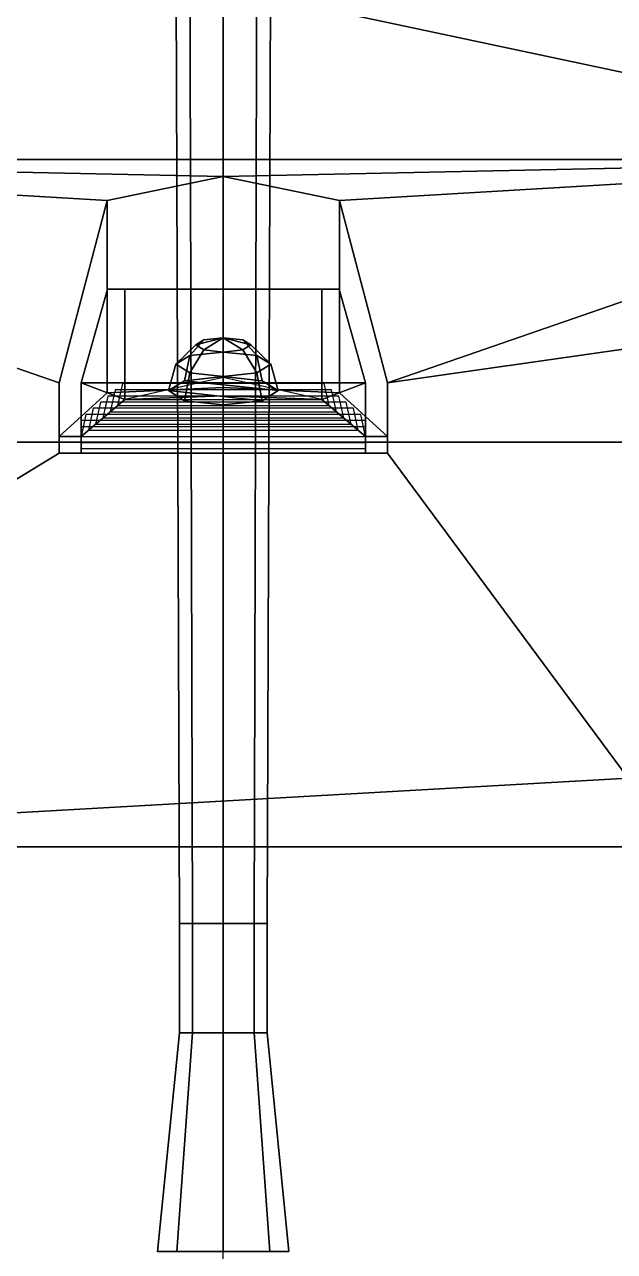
# Model space of a CAD drawing. Header units: millimetres. Extents: x -1.1 to 1.1, y -2.7 to 10.7.
# Drawn here: x -0.182 to 0.357, y -2.72 to -1.598 of the extents above; entities that cross this region are included whole.
import ezdxf

# ---------------------------------------------------------------- set-up
doc = ezdxf.new("R2010")
doc.units = ezdxf.units.MM
doc.layers.add('gun', color=1, linetype='Continuous')
doc.layers.add('reference', color=9, linetype='Continuous')

msp = doc.modelspace()

# ---------------------------------------------------------------- linework, layer by layer
for points in [[(-0.74, -1.98, 0.51), (-0.74, 2.17, 0.51), (0.74, 2.17, 0.51), (0.74, -1.98, 0.51)], [(-0.09, -1.41, 1.25), (0.74, -1.7214, 1.25), (0.81, -1.14, 1.25), (-0.09, -1.13, 1.25)], [(-0.16, -1.53, 1.25), (0.74, -1.7214, 1.25), (0.74, -1.7214, 1.25), (-0.09, -1.41, 1.25)], [(-0.56, -1.53, 1.25), (-0.74, -1.7214, 1.25), (0.74, -1.7214, 1.25), (-0.16, -1.53, 1.25)], [(-0.74, -1.7214, 1.25), (-0.74, -2.35, 0.85), (-0.15, -1.99, 1.0791), (-0.15, -1.9257, 1.12)], [(-0.15, -1.9257, 1.12), (-0.1061, -1.759, 1.2261), (-0.74, -1.7214, 1.25)], [(-0.1061, -1.759, 1.2261), (0, -1.7371, 1.24), (-0.74, -1.7214, 1.25)], [(0, -1.7371, 1.24), (0.74, -1.7214, 1.25), (-0.74, -1.7214, 1.25)], [(0.1061, -1.759, 1.2261), (0.74, -1.7214, 1.25), (0, -1.7371, 1.24)], [(0.15, -1.9257, 1.12), (0.74, -1.7214, 1.25), (0.1061, -1.759, 1.2261)], [(0.37, -1.8943, 1.14), (0.74, -1.7214, 1.25), (0.74, -1.7214, 1.25), (0.15, -1.9257, 1.12)], [(-0.1061, -1.9349, 1.2261), (0, -1.93, 1.24), (0, -1.7371, 1.24), (-0.1061, -1.759, 1.2261)], [(0, -1.93, 1.24), (0.1061, -1.9349, 1.2261), (0.1061, -1.759, 1.2261), (0, -1.7371, 1.24)], [(-0.15, -1.9747, 1.12), (-0.1061, -1.9349, 1.2261), (-0.1061, -1.759, 1.2261), (-0.15, -1.9257, 1.12)], [(0.1061, -1.9349, 1.2261), (0.15, -1.9747, 1.12), (0.15, -1.9257, 1.12), (0.1061, -1.759, 1.2261)], [(-0.1058, -1.84, 1.1745), (-0.09, -1.84, 1.21), (-0.09, -1.9409, 1.21), (-0.13, -1.9257, 1.12)], [(0.13, -1.9257, 1.12), (0.1058, -1.84, 1.1745), (-0.1058, -1.84, 1.1745), (-0.13, -1.9257, 1.12)], [(0.1058, -1.84, 1.1745), (0.09, -1.84, 1.21), (-0.09, -1.84, 1.21), (-0.1058, -1.84, 1.1745)], [(-0.09, -1.84, 1.21), (0, -1.84, 1.22), (0, -1.9375, 1.22), (-0.09, -1.9409, 1.21)], [(0.09, -1.84, 1.21), (0, -1.84, 1.22), (0, -1.84, 1.22), (-0.09, -1.84, 1.21)], [(0, -1.84, 1.22), (0.09, -1.84, 1.21), (0.09, -1.9409, 1.21), (0, -1.9375, 1.22)], [(0.09, -1.84, 1.21), (0.1058, -1.84, 1.1745), (0.13, -1.9257, 1.12), (0.09, -1.9409, 1.21)], [(-0.0177, -1.8865, 1.1776), (-0.0306, -1.9009, 1.1948), (0, -1.8976, 1.2071), (0, -1.8846, 1.1846)], [(0, -1.8846, 1.1588), (-0.0177, -1.8957, 1.1434), (-0.025, -1.8911, 1.1605), (0, -1.8846, 1.1588)], [(0, -1.8846, 1.1588), (-0.025, -1.8911, 1.1605), (-0.0177, -1.8865, 1.1776), (0, -1.8846, 1.1588)], [(0, -1.8846, 1.1588), (0, -1.8976, 1.1363), (-0.0177, -1.8957, 1.1434), (0, -1.8846, 1.1588)], [(0, -1.8846, 1.1588), (-0.0177, -1.8865, 1.1776), (0, -1.8846, 1.1846), (0, -1.8846, 1.1588)], [(0, -1.8846, 1.1588), (0.025, -1.8911, 1.1605), (0.0177, -1.8957, 1.1434), (0, -1.8846, 1.1588)], [(0, -1.8846, 1.1588), (0.0177, -1.8957, 1.1434), (0, -1.8976, 1.1363), (0, -1.8846, 1.1588)], [(0, -1.8846, 1.1588), (0, -1.8846, 1.1846), (0.0177, -1.8865, 1.1776), (0, -1.8846, 1.1588)], [(0, -1.8846, 1.1846), (0, -1.8976, 1.2071), (0.0306, -1.9009, 1.1948), (0.0177, -1.8865, 1.1776)], [(0, -1.8846, 1.1588), (0.0177, -1.8865, 1.1776), (0.025, -1.8911, 1.1605), (0, -1.8846, 1.1588)], [(-0.025, -1.8911, 1.1605), (-0.0433, -1.9088, 1.1652), (-0.0306, -1.9009, 1.1948), (-0.0177, -1.8865, 1.1776)], [(-0.0177, -1.8957, 1.1434), (-0.0306, -1.9167, 1.1357), (-0.0433, -1.9088, 1.1652), (-0.025, -1.8911, 1.1605)], [(0, -1.8976, 1.1363), (0, -1.92, 1.1234), (-0.0306, -1.9167, 1.1357), (-0.0177, -1.8957, 1.1434)], [(0.0177, -1.8957, 1.1434), (0.0306, -1.9167, 1.1357), (0, -1.92, 1.1234), (0, -1.8976, 1.1363)], [(0.0177, -1.8865, 1.1776), (0.0306, -1.9009, 1.1948), (0.0433, -1.9088, 1.1652), (0.025, -1.8911, 1.1605)], [(0.025, -1.8911, 1.1605), (0.0433, -1.9088, 1.1652), (0.0306, -1.9167, 1.1357), (0.0177, -1.8957, 1.1434)], [(0.15, -1.9257, 1.12), (0.15, -1.99, 1.0791), (0.37, -2.2871, 0.89), (0.37, -1.8943, 1.14)], [(-0.0433, -1.9088, 1.1652), (-0.05, -1.9329, 1.1717), (-0.0354, -1.9238, 1.2059), (-0.0306, -1.9009, 1.1948)], [(-0.0306, -1.9009, 1.1948), (-0.0354, -1.9238, 1.2059), (0, -1.92, 1.22), (0, -1.8976, 1.2071)], [(0, -1.8976, 1.2071), (0, -1.92, 1.22), (0.0354, -1.9238, 1.2059), (0.0306, -1.9009, 1.1948)], [(0.0306, -1.9009, 1.1948), (0.0354, -1.9238, 1.2059), (0.05, -1.9329, 1.1717), (0.0433, -1.9088, 1.1652)], [(-0.0306, -1.9167, 1.1357), (-0.0354, -1.9421, 1.1376), (-0.05, -1.9329, 1.1717), (-0.0433, -1.9088, 1.1652)], [(0, -1.92, 1.1234), (0, -1.9459, 1.1234), (-0.0354, -1.9421, 1.1376), (-0.0306, -1.9167, 1.1357)], [(0.0306, -1.9167, 1.1357), (0.0354, -1.9421, 1.1376), (0, -1.9459, 1.1234), (0, -1.92, 1.1234)], [(0.0433, -1.9088, 1.1652), (0.05, -1.9329, 1.1717), (0.0354, -1.9421, 1.1376), (0.0306, -1.9167, 1.1357)], [(-0.15, -1.99, 1.0791), (-0.15, -1.9747, 1.12), (-0.15, -1.9257, 1.12)], [(-0.13, -1.9257, 1.12), (-0.13, -1.9257, 1.12), (-0.13, -1.9747, 1.12), (-0.13, -1.99, 1.0791)], [(-0.13, -1.9257, 1.12), (-0.13, -1.9257, 1.12), (-0.09, -1.9409, 1.21), (-0.13, -1.9747, 1.12)], [(0.13, -1.99, 1.0791), (0.13, -1.9257, 1.12), (-0.13, -1.9257, 1.12), (-0.13, -1.99, 1.0791)], [(0.0967, -1.9465, 1.195), (0.0922, -1.9265, 1.205), (-0.0922, -1.9265, 1.205), (-0.0967, -1.9465, 1.195)], [(0.09, -1.9409, 1.21), (0, -1.9209, 1.22), (0, -1.9209, 1.22), (-0.09, -1.9409, 1.21)], [(0.0354, -1.9421, 1.1376), (0.05, -1.9329, 1.1717), (-0.0354, -1.9238, 1.2059), (-0.05, -1.9329, 1.1717)], [(0.05, -1.9329, 1.1717), (0.0354, -1.9238, 1.2059), (0, -1.92, 1.22), (-0.0354, -1.9238, 1.2059)], [(0.13, -1.9257, 1.12), (0.13, -1.9257, 1.12), (0.13, -1.9747, 1.12), (0.09, -1.9409, 1.21)], [(0.13, -1.9257, 1.12), (0.13, -1.9257, 1.12), (0.13, -1.99, 1.0791), (0.13, -1.9747, 1.12)], [(0.15, -1.9747, 1.12), (0.15, -1.99, 1.0791), (0.15, -1.9257, 1.12)], [(-0.13, -1.9747, 1.12), (-0.09, -1.9409, 1.21), (-0.1061, -1.9349, 1.2261), (-0.15, -1.9747, 1.12)], [(0.11, -1.9578, 1.165), (0.1056, -1.9378, 1.175), (-0.1056, -1.9378, 1.175), (-0.11, -1.9578, 1.165)], [(-0.09, -1.9409, 1.21), (0, -1.9375, 1.22), (0, -1.93, 1.24), (-0.1061, -1.9349, 1.2261)], [(0.1033, -1.9522, 1.18), (0.0989, -1.9322, 1.19), (-0.0989, -1.9322, 1.19), (-0.1033, -1.9522, 1.18)], [(0, -1.9459, 1.1234), (0.0354, -1.9421, 1.1376), (-0.05, -1.9329, 1.1717), (-0.0354, -1.9421, 1.1376)], [(0, -1.9375, 1.22), (0.09, -1.9409, 1.21), (0.1061, -1.9349, 1.2261), (0, -1.93, 1.24)], [(0.09, -1.9409, 1.21), (0.13, -1.9747, 1.12), (0.15, -1.9747, 1.12), (0.1061, -1.9349, 1.2261)], [(0.1233, -1.969, 1.135), (0.1189, -1.949, 1.145), (-0.1189, -1.949, 1.145), (-0.1233, -1.969, 1.135)], [(0.1167, -1.9634, 1.15), (0.1122, -1.9434, 1.16), (-0.1122, -1.9434, 1.16), (-0.1167, -1.9634, 1.15)], [(0.13, -1.9747, 1.12), (0.1256, -1.9547, 1.13), (-0.1256, -1.9547, 1.13), (-0.13, -1.9747, 1.12)], [(0.13, -1.9803, 1.105), (0.13, -1.9603, 1.115), (-0.13, -1.9603, 1.115), (-0.13, -1.9803, 1.105)], [(0.13, -1.9859, 1.09), (0.13, -1.9659, 1.1), (-0.13, -1.9659, 1.1), (-0.13, -1.9859, 1.09)], [(-0.74, -2.35, 0.85), (-0.74, -1.98, 0.51), (0.74, -1.98, 0.51), (0.74, -2.35, 0.85)], [(-0.13, -1.99, 1.0791), (-0.13, -1.9747, 1.12), (-0.15, -1.9747, 1.12), (-0.15, -1.99, 1.0791)], [(0.13, -1.9747, 1.12), (0.13, -1.99, 1.0791), (0.15, -1.99, 1.0791), (0.15, -1.9747, 1.12)], [(-0.15, -1.99, 1.0791), (-0.74, -2.35, 0.85), (0.37, -2.2871, 0.89), (0.15, -1.99, 1.0791)], [(0.37, -2.2871, 0.89), (-0.74, -2.35, 0.85), (0.74, -2.35, 0.85), (0.57, -2.2871, 0.89)]]:
    msp.add_3dface(points)
at = {"layer": 'gun'}
for points in [[(-0.045, -1.06, 1.76), (-0.0318, -1.06, 1.7282), (-0.0283, -2.42, 1.7317), (-0.04, -2.42, 1.76)], [(-0.0318, -1.06, 1.7918), (-0.045, -1.06, 1.76), (-0.04, -2.42, 1.76), (-0.0283, -2.42, 1.7883)], [(-0.0318, -1.06, 1.7282), (0, -1.06, 1.715), (0, -2.42, 1.72), (-0.0283, -2.42, 1.7317)], [(0, -1.06, 1.805), (-0.0318, -1.06, 1.7918), (-0.0283, -2.42, 1.7883), (0, -2.42, 1.8)], [(0, -1.06, 1.715), (0.0318, -1.06, 1.7282), (0.0283, -2.42, 1.7317), (0, -2.42, 1.72)], [(0.0318, -1.06, 1.7918), (0, -1.06, 1.805), (0, -2.42, 1.8), (0.0283, -2.42, 1.7883)], [(0.0318, -1.06, 1.7282), (0.045, -1.06, 1.76), (0.04, -2.42, 1.76), (0.0283, -2.42, 1.7317)], [(0.045, -1.06, 1.76), (0.0318, -1.06, 1.7918), (0.0283, -2.42, 1.7883), (0.04, -2.42, 1.76)], [(-0.04, -2.52, 1.76), (-0.0283, -2.52, 1.7883), (-0.0283, -2.42, 1.7883), (-0.04, -2.42, 1.76)], [(-0.0283, -2.52, 1.7317), (-0.04, -2.52, 1.76), (-0.04, -2.42, 1.76), (-0.0283, -2.42, 1.7317)], [(-0.0283, -2.52, 1.7883), (0, -2.52, 1.8), (0, -2.42, 1.8), (-0.0283, -2.42, 1.7883)], [(0, -2.52, 1.72), (-0.0283, -2.52, 1.7317), (-0.0283, -2.42, 1.7317), (0, -2.42, 1.72)], [(0, -2.52, 1.8), (0.0283, -2.52, 1.7883), (0.0283, -2.42, 1.7883), (0, -2.42, 1.8)], [(0.0283, -2.52, 1.7317), (0, -2.52, 1.72), (0, -2.42, 1.72), (0.0283, -2.42, 1.7317)], [(0.0283, -2.52, 1.7883), (0.04, -2.52, 1.76), (0.04, -2.42, 1.76), (0.0283, -2.42, 1.7883)], [(0.04, -2.52, 1.76), (0.0283, -2.52, 1.7317), (0.0283, -2.42, 1.7317), (0.04, -2.42, 1.76)], [(-0.04, -2.52, 1.76), (-0.0283, -2.52, 1.7317), (-0.0424, -2.72, 1.7176), (-0.06, -2.72, 1.76)], [(-0.0283, -2.52, 1.7883), (-0.04, -2.52, 1.76), (-0.06, -2.72, 1.76), (-0.0424, -2.72, 1.8024)], [(-0.0283, -2.52, 1.7317), (0, -2.52, 1.72), (0, -2.72, 1.7), (-0.0424, -2.72, 1.7176)], [(0, -2.52, 1.8), (-0.0283, -2.52, 1.7883), (-0.0424, -2.72, 1.8024), (0, -2.72, 1.82)], [(0, -2.52, 1.72), (0.0283, -2.52, 1.7317), (0.0424, -2.72, 1.7176), (0, -2.72, 1.7)], [(0.0283, -2.52, 1.7883), (0, -2.52, 1.8), (0, -2.72, 1.82), (0.0424, -2.72, 1.8024)], [(0.0283, -2.52, 1.7317), (0.04, -2.52, 1.76), (0.06, -2.72, 1.76), (0.0424, -2.72, 1.7176)], [(0.04, -2.52, 1.76), (0.0283, -2.52, 1.7883), (0.0424, -2.72, 1.8024), (0.06, -2.72, 1.76)], [(0.06, -2.72, 1.76), (-0.0424, -2.72, 1.8024), (-0.06, -2.72, 1.76), (0.0424, -2.72, 1.7176)], [(0.0424, -2.72, 1.7176), (-0.06, -2.72, 1.76), (-0.0424, -2.72, 1.7176), (0, -2.72, 1.7)], [(0.0424, -2.72, 1.8024), (0, -2.72, 1.82), (-0.0424, -2.72, 1.8024), (0.06, -2.72, 1.76)]]:
    msp.add_3dface(points, dxfattribs=at)
at = {"layer": 'reference'}
msp.add_xline((0, -1.91, -4.68), (0, 1), dxfattribs=at)

doc.saveas('drawing.dxf')
